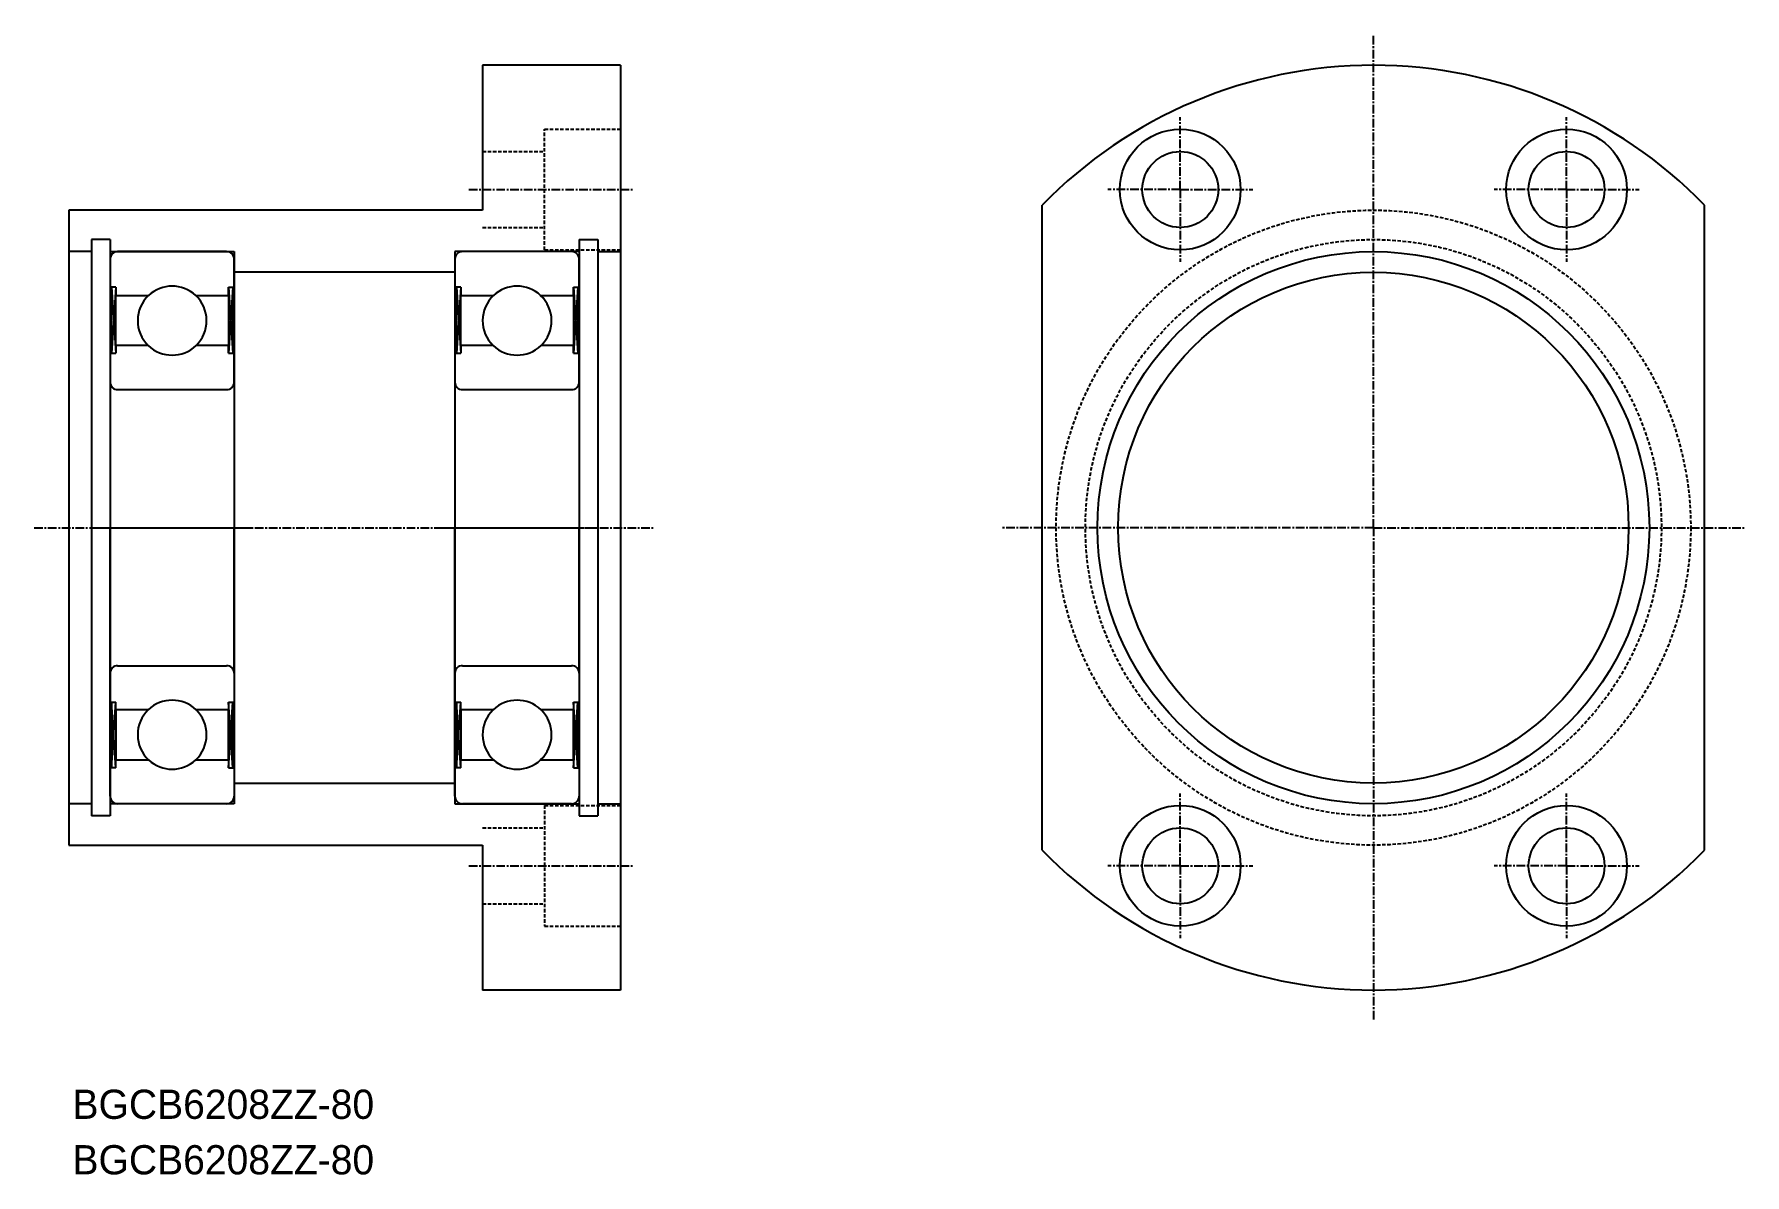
# Model space of a CAD drawing. Extents: x -141 to 107, y -105 to 60.
import ezdxf

# ---------------------------------------------------------------- set-up
doc = ezdxf.new("R2010")
doc.units = 0
doc.linetypes.add('CENTER', pattern=[2, 1.25, -0.25, 0.25, -0.25])
doc.linetypes.add('DASHED', pattern=[0.75, 0.5, -0.25])
doc.layers.get('0').update_dxf_attribs({"linetype": 'CONTINUOUS'})
doc.layers.add('CENTER', color=1, linetype='CENTER')

msp = doc.modelspace()

# ---------------------------------------------------------------- linework, layer by layer
at = {"color": 7, "linetype": 'CONTINUOUS'}
for p, q in [((-55.66, 55.41), (-75.66, 55.41)), ((-75.66, 55.41), (-75.66, 34.41)), ((-55.66, 55.41), (-55.66, -78.59)), ((5.48, -58.33), (5.48, 35.16)), ((101.48, -58.33), (101.48, 35.16)), ((-75.66, 34.41), (-135.66, 34.41)), ((-135.66, 34.41), (-135.66, -57.59)), ((-129.66, 30.16), (-132.36, 30.16)), ((-132.36, 30.16), (-132.36, -53.34)), ((-129.66, 30.16), (-129.66, -53.34)), ((-61.66, 30.16), (-58.96, 30.16)), ((-61.66, 30.16), (-61.66, -53.34)), ((-58.96, 30.16), (-58.96, -53.34)), ((-132.36, 28.41), (-135.66, 28.41)), ((-129.66, 28.41), (-111.66, 28.41)), ((-129.66, 27.31), (-129.66, 23.24)), ((-112.76, 28.41), (-128.56, 28.41)), ((-111.66, 28.41), (-111.66, -51.59)), ((-111.66, 23.24), (-111.66, 27.31)), ((-61.66, 28.41), (-79.66, 28.41)), ((-79.66, 28.41), (-79.66, -51.59)), ((-79.66, 27.31), (-79.66, 23.24)), ((-62.76, 28.41), (-78.56, 28.41)), ((-61.66, 23.24), (-61.66, 27.31)), ((-58.96, 28.41), (-55.66, 28.41)), ((-79.66, 25.41), (-111.66, 25.41)), ((-129.66, 23.24), (-129.66, 13.71)), ((-128.83, 23.24), (-129.66, 23.24)), ((-128.83, 23.24), (-129.45, 13.71)), ((-129.45, 23.24), (-128.83, 13.71)), ((-129.45, 13.71), (-129.45, 23.24)), ((-128.83, 23.24), (-128.83, 22.06)), ((-111.86, 23.24), (-112.49, 13.71)), ((-112.49, 23.24), (-111.86, 13.71)), ((-112.49, 23.24), (-111.66, 23.24)), ((-112.49, 22.06), (-112.49, 23.24)), ((-111.86, 23.24), (-111.86, 13.71)), ((-111.66, 23.24), (-111.66, 13.71)), ((-78.83, 23.24), (-79.66, 23.24)), ((-79.66, 23.24), (-79.66, 13.71)), ((-79.45, 13.71), (-79.45, 23.24)), ((-79.45, 23.24), (-78.83, 13.71)), ((-78.83, 23.24), (-79.45, 13.71)), ((-78.83, 23.24), (-78.83, 22.06)), ((-62.49, 22.06), (-62.49, 23.24)), ((-62.49, 23.24), (-61.66, 23.24)), ((-62.49, 23.24), (-61.86, 13.71)), ((-61.86, 23.24), (-62.49, 13.71)), ((-61.86, 23.24), (-61.86, 13.71)), ((-61.66, 23.24), (-61.66, 13.71)), ((-128.83, 14.81), (-128.83, 22.06)), ((-128.83, 22.06), (-124.07, 22.06)), ((-117.24, 22.06), (-112.49, 22.06)), ((-112.49, 22.06), (-112.49, 14.81)), ((-78.83, 22.06), (-74.07, 22.06)), ((-78.83, 14.81), (-78.83, 22.06)), ((-67.24, 22.06), (-62.49, 22.06)), ((-62.49, 22.06), (-62.49, 14.81)), ((-129.66, 13.71), (-128.83, 13.71)), ((-129.66, 13.71), (-129.66, 9.51)), ((-128.83, 14.81), (-128.83, 13.71)), ((-124.13, 14.81), (-128.83, 14.81)), ((-112.49, 14.81), (-117.19, 14.81)), ((-112.49, 13.71), (-112.49, 14.81)), ((-112.49, 13.71), (-111.66, 13.71)), ((-111.66, 9.51), (-111.66, 13.71)), ((-79.66, 13.71), (-79.66, 9.51)), ((-79.66, 13.71), (-78.83, 13.71)), ((-74.13, 14.81), (-78.83, 14.81)), ((-78.83, 14.81), (-78.83, 13.71)), ((-62.49, 14.81), (-67.19, 14.81)), ((-62.49, 13.71), (-62.49, 14.81)), ((-62.49, 13.71), (-61.66, 13.71)), ((-61.66, 9.51), (-61.66, 13.71)), ((-129.66, 9.51), (-129.66, -11.59)), ((-128.56, 8.41), (-112.76, 8.41)), ((-111.66, 9.51), (-111.66, -11.59)), ((-79.66, 9.51), (-79.66, -11.59)), ((-78.56, 8.41), (-62.76, 8.41)), ((-61.66, 9.51), (-61.66, -11.59)), ((-129.66, -32.69), (-129.66, -11.59)), ((-111.66, -32.69), (-111.66, -11.59)), ((-79.66, -32.69), (-79.66, -11.59)), ((-61.66, -32.69), (-61.66, -11.59)), ((-128.56, -31.59), (-112.76, -31.59)), ((-78.56, -31.59), (-62.76, -31.59)), ((-129.66, -36.89), (-129.66, -32.69)), ((-111.66, -32.69), (-111.66, -36.89)), ((-79.66, -36.89), (-79.66, -32.69)), ((-61.66, -32.69), (-61.66, -36.89)), ((-129.66, -36.89), (-128.83, -36.89)), ((-129.66, -46.41), (-129.66, -36.89)), ((-128.83, -46.41), (-129.45, -36.89)), ((-129.45, -46.41), (-128.83, -36.89)), ((-129.45, -36.89), (-129.45, -46.41)), ((-128.83, -37.99), (-128.83, -36.89)), ((-111.86, -46.41), (-112.49, -36.89)), ((-112.49, -46.41), (-111.86, -36.89)), ((-112.49, -36.89), (-111.66, -36.89)), ((-112.49, -36.89), (-112.49, -37.99)), ((-111.86, -46.41), (-111.86, -36.89)), ((-111.66, -46.41), (-111.66, -36.89)), ((-79.66, -46.41), (-79.66, -36.89)), ((-79.66, -36.89), (-78.83, -36.89)), ((-79.45, -36.89), (-79.45, -46.41)), ((-79.45, -46.41), (-78.83, -36.89)), ((-78.83, -46.41), (-79.45, -36.89)), ((-78.83, -37.99), (-78.83, -36.89)), ((-62.49, -36.89), (-62.49, -37.99)), ((-62.49, -36.89), (-61.66, -36.89)), ((-62.49, -46.41), (-61.86, -36.89)), ((-61.86, -46.41), (-62.49, -36.89)), ((-61.86, -46.41), (-61.86, -36.89)), ((-61.66, -46.41), (-61.66, -36.89)), ((-128.83, -37.99), (-128.83, -45.24)), ((-124.13, -37.99), (-128.83, -37.99)), ((-112.49, -37.99), (-117.19, -37.99)), ((-112.49, -45.24), (-112.49, -37.99)), ((-74.13, -37.99), (-78.83, -37.99)), ((-78.83, -37.99), (-78.83, -45.24)), ((-62.49, -37.99), (-67.19, -37.99)), ((-62.49, -45.24), (-62.49, -37.99)), ((-128.83, -46.41), (-129.66, -46.41)), ((-129.66, -50.49), (-129.66, -46.41)), ((-128.83, -46.41), (-128.83, -45.24)), ((-128.83, -45.24), (-124.07, -45.24)), ((-117.24, -45.24), (-112.49, -45.24)), ((-112.49, -45.24), (-112.49, -46.41)), ((-112.49, -46.41), (-111.66, -46.41)), ((-111.66, -46.41), (-111.66, -50.49)), ((-79.66, -50.49), (-79.66, -46.41)), ((-78.83, -46.41), (-79.66, -46.41)), ((-78.83, -45.24), (-74.07, -45.24)), ((-78.83, -46.41), (-78.83, -45.24)), ((-67.24, -45.24), (-62.49, -45.24)), ((-62.49, -45.24), (-62.49, -46.41)), ((-62.49, -46.41), (-61.66, -46.41)), ((-61.66, -46.41), (-61.66, -50.49)), ((-111.66, -48.59), (-79.66, -48.59)), ((-132.36, -51.59), (-135.66, -51.59)), ((-111.66, -51.59), (-129.66, -51.59)), ((-112.76, -51.59), (-128.56, -51.59)), ((-79.66, -51.59), (-61.66, -51.59)), ((-62.76, -51.59), (-78.56, -51.59)), ((-58.96, -51.59), (-55.66, -51.59)), ((-129.66, -53.34), (-132.36, -53.34)), ((-61.66, -53.34), (-58.96, -53.34)), ((-135.66, -57.59), (-75.66, -57.59)), ((-75.66, -57.59), (-75.66, -78.59)), ((-55.66, -78.59), (-75.66, -78.59))]:
    msp.add_line(p, q, dxfattribs=at)
at = {"color": 3, "linetype": 'DASHED'}
for p, q in [((-66.66, 46.16), (-55.66, 46.16)), ((-66.66, 28.66), (-66.66, 46.16)), ((-75.66, 42.91), (-66.66, 42.91)), ((-75.66, 31.91), (-66.66, 31.91)), ((-66.66, 28.66), (-55.66, 28.66)), ((-66.66, -51.84), (-55.66, -51.84)), ((-66.66, -51.84), (-66.66, -69.34)), ((-75.66, -55.09), (-66.66, -55.09)), ((-75.66, -66.09), (-66.66, -66.09)), ((-66.66, -69.34), (-55.66, -69.34))]:
    msp.add_line(p, q, dxfattribs=at)
at = {"color": 7, "linetype": 'CONTINUOUS'}
for centre, radius in [((25.48, 37.41), 8.75), ((81.48, 37.41), 8.75), ((25.48, 37.41), 5.5), ((81.48, 37.41), 5.5), ((53.48, -11.59), 40), ((53.48, -11.59), 37), ((25.48, -60.59), 8.75), ((81.48, -60.59), 8.75), ((25.48, -60.59), 5.5), ((81.48, -60.59), 5.5)]:
    msp.add_circle(centre, radius, dxfattribs=at)
at = {"color": 3, "linetype": 'DASHED'}
for radius in [46, 41.75]:
    msp.add_circle((53.48, -11.59), radius, dxfattribs=at)
at = {"color": 7, "linetype": 'CONTINUOUS'}
for centre, radius, start, end in [((53.48, -11.59), 67, 44.2405, 135.7595), ((-128.56, 27.31), 1.1, 90, 180), ((-112.76, 27.31), 1.1, 0, 90), ((-78.56, 27.31), 1.1, 90, 180), ((-62.76, 27.31), 1.1, 0, 90), ((-120.66, 18.41), 5, 46.8864, 133.1136), ((-70.66, 18.41), 5, 46.8864, 133.1136), ((-120.66, 18.41), 5, 133.1136, 226.0545), ((-120.66, 18.41), 5, 313.9455, 46.8864), ((-70.66, 18.41), 5, 133.1136, 226.0545), ((-70.66, 18.41), 5, 313.9455, 46.8864), ((-120.66, 18.41), 5, 226.0545, 313.9455), ((-70.66, 18.41), 5, 226.0545, 313.9455), ((-128.56, 9.51), 1.1, 180, 270), ((-112.76, 9.51), 1.1, 270, 0), ((-78.56, 9.51), 1.1, 180, 270), ((-62.76, 9.51), 1.1, 270, 0), ((-128.56, -32.69), 1.1, 90, 180), ((-112.76, -32.69), 1.1, 0, 90), ((-78.56, -32.69), 1.1, 90, 180), ((-62.76, -32.69), 1.1, 0, 90), ((-120.66, -41.59), 5, 46.0545, 133.9455), ((-70.66, -41.59), 5, 46.0545, 133.9455), ((-120.66, -41.59), 5, 133.9455, 226.8864), ((-120.66, -41.59), 5, 313.1136, 46.0545), ((-70.66, -41.59), 5, 133.9455, 226.8864), ((-70.66, -41.59), 5, 313.1136, 46.0545), ((-120.66, -41.59), 5, 226.8864, 313.1136), ((-70.66, -41.59), 5, 226.8864, 313.1136), ((-128.56, -50.49), 1.1, 180, 270), ((-112.76, -50.49), 1.1, 270, 0), ((-78.56, -50.49), 1.1, 180, 270), ((-62.76, -50.49), 1.1, 270, 0), ((53.48, -11.59), 67, 224.2405, 315.7595)]:
    msp.add_arc(centre, radius, start, end, dxfattribs=at)
at = {"layer": 'CENTER', "color": 1, "linetype": 'CENTER'}
for p, q in [((53.48, -11.59), (53.48, 59.91)), ((25.48, 37.41), (25.48, 47.91)), ((81.48, 37.41), (81.48, 47.91)), ((-77.66, 37.41), (-53.66, 37.41)), ((25.48, 37.41), (14.98, 37.41)), ((25.48, 37.41), (35.98, 37.41)), ((25.48, 37.41), (25.48, 26.91)), ((81.48, 37.41), (70.98, 37.41)), ((81.48, 37.41), (81.48, 26.91)), ((81.48, 37.41), (91.98, 37.41)), ((-140.66, -11.59), (-50.66, -11.59)), ((-132.36, -11.59), (-108.96, -11.59)), ((-82.36, -11.59), (-58.96, -11.59)), ((53.48, -11.59), (-0.43, -11.59)), ((53.48, -11.59), (107.31, -11.59)), ((53.48, -11.59), (53.48, -83.09)), ((25.48, -60.59), (25.48, -50.09)), ((81.48, -60.59), (81.48, -50.09)), ((-77.66, -60.59), (-53.66, -60.59)), ((-77.66, -60.59), (-53.66, -60.59)), ((25.48, -60.59), (14.98, -60.59)), ((25.48, -60.59), (35.98, -60.59)), ((25.48, -60.59), (25.48, -71.09)), ((81.48, -60.59), (70.98, -60.59)), ((81.48, -60.59), (91.98, -60.59)), ((81.48, -60.59), (81.48, -71.09))]:
    msp.add_line(p, q, dxfattribs=at)

# ---------------------------------------------------------------- texts
at = {"color": 7, "linetype": 'CONTINUOUS'}
for p in [(-135.11, -97.26), (-135.11, -105.3)]:
    msp.add_text('BGCB6208ZZ-80', height=4.2333, dxfattribs=at).set_placement(p)

doc.saveas('drawing.dxf')
